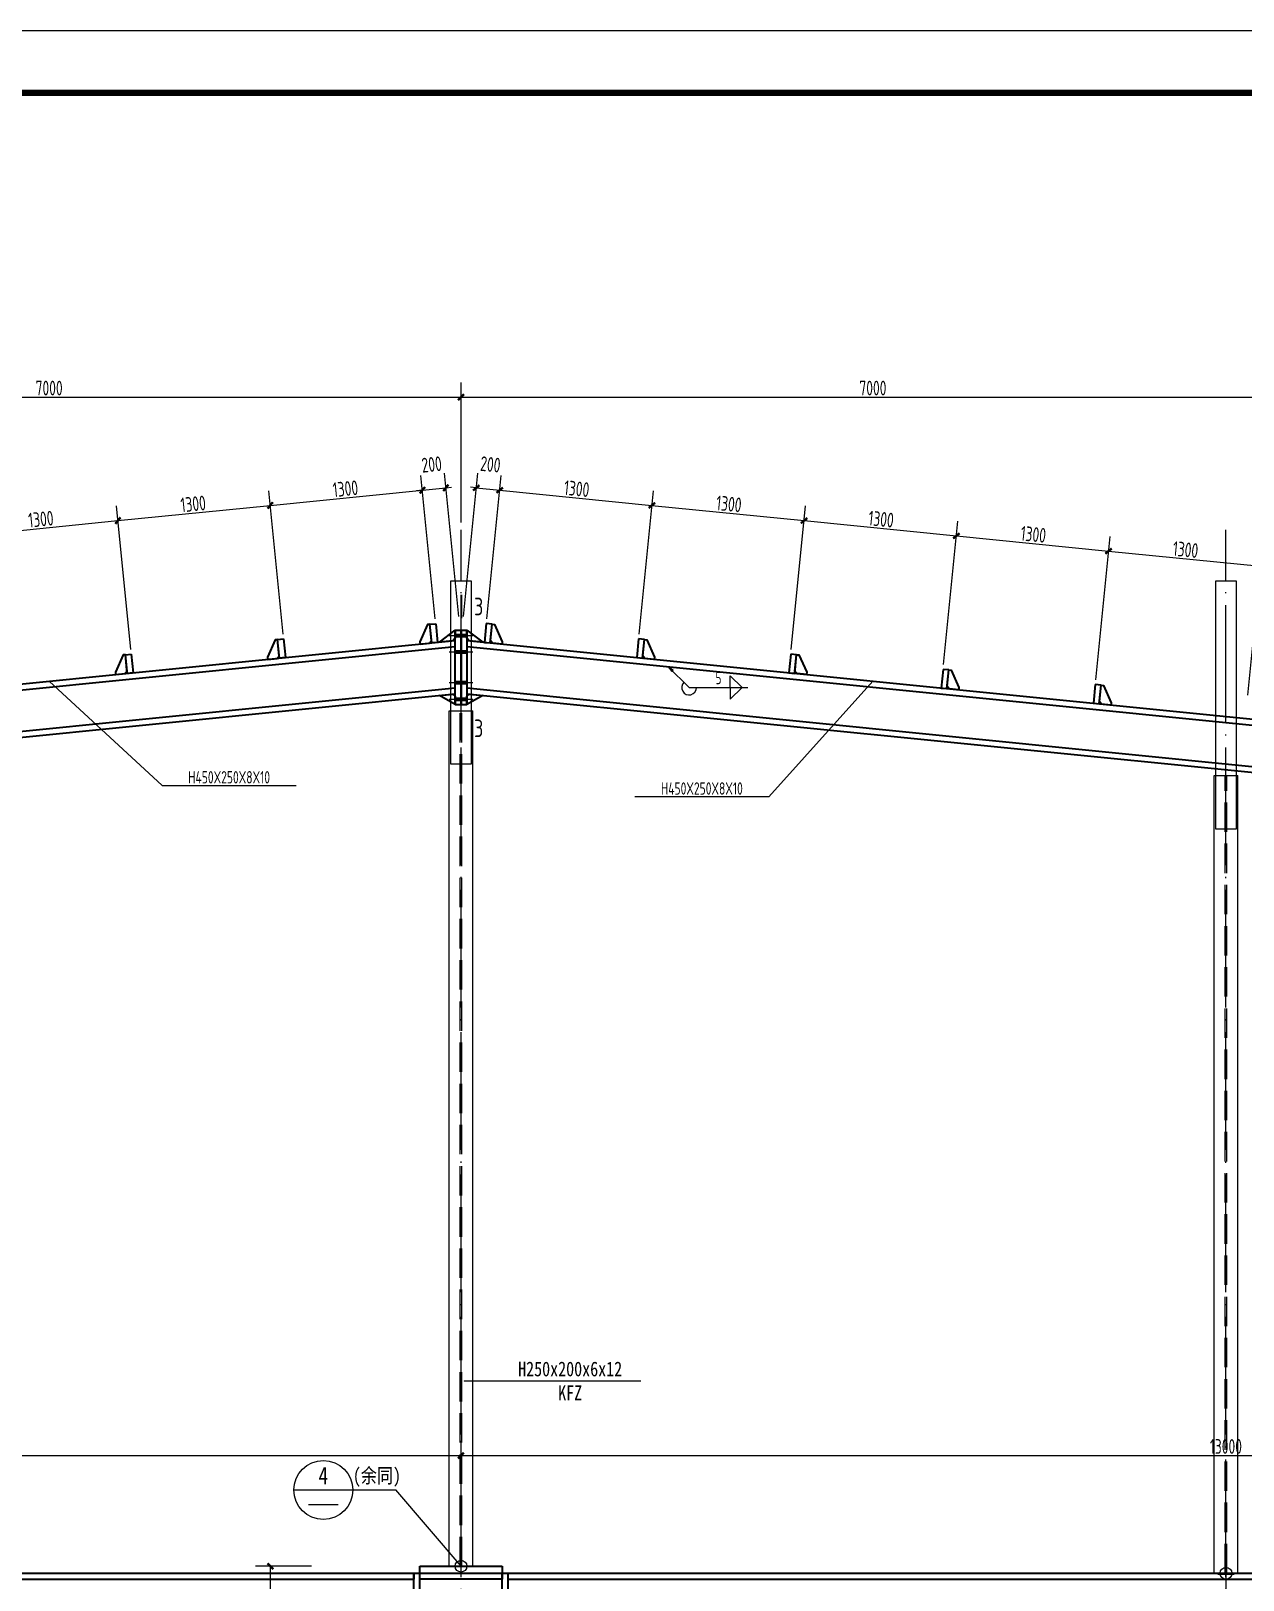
# Model space of a CAD drawing. Extents: x 19118 to 566552, y -1188739 to 92943.
# Drawn here: x 103394 to 123992, y -933952 to -907626 of the extents above; entities that cross this region are included whole.
import ezdxf
from ezdxf.enums import TextEntityAlignment as Align

# ---------------------------------------------------------------- set-up
doc = ezdxf.new("R2010")
doc.units = 0
doc.header["$LTSCALE"] = 1000
doc.header["$MEASUREMENT"] = 0
doc.linetypes.add('DASH', pattern=[0.35, 0.25, -0.1])
doc.linetypes.add('DOTE', pattern=[2.42, 2, -0.2, 0.02, -0.2])
doc.layers.get('0').update_dxf_attribs({"linetype": 'CONTINUOUS'})
doc.layers.get('Defpoints').update_dxf_attribs({"linetype": 'CONTINUOUS'})
for name, color, linetype in [('10', 7, 'CONTINUOUS'), ('510', 253, 'CONTINUOUS'), ('BEAM_CON', 4, 'CONTINUOUS'), ('DOTE', 9, 'DOTE'), ('PUB_TITLE', 4, 'CONTINUOUS'), ('水平支撑', 4, 'CONTINUOUS')]:
    doc.layers.add(name, color=color, linetype=linetype)
for name, color, linetype, lineweight in [('114', 2, 'CONTINUOUS', 18), ('14', 2, 'CONTINUOUS', 35), ('字符串标注', 9, 'CONTINUOUS', 18), ('尺寸标注', 9, 'CONTINUOUS', 18), ('尺寸标注-12', 2, 'CONTINUOUS', 35), ('柱子', 3, 'CONTINUOUS', 35), ('焊缝标注', 9, 'CONTINUOUS', 18), ('索引符号标注', 9, 'CONTINUOUS', 18)]:
    doc.layers.add(name, color=color, linetype=linetype, lineweight=lineweight)
doc.layers.add('柱构件', color=7, linetype='CONTINUOUS', lineweight=25, true_color=0xffff94)
doc.styles.add('PkpmHz', font='Pkpmeng', dxfattribs={"width": 0.7, "bigfont": 'hztxt'})
doc.styles.add('宋体', font='SimSun.ttf', dxfattribs={"width": 0.8})
doc.dimstyles.new('Pkpm_1.00', dxfattribs={"dimtxt": 250, "dimasz": 100, "dimexe": 250, "dimexo": 0.0625, "dimgap": 30, "dimtad": 1, "dimdec": 0, "dimrnd": 5, "dimzin": 0, "dimdsep": 46, "dimtxsty": 'PkpmHz', "dimblk1": 'ARCHTICK', "dimblk2": 'ARCHTICK', "dimsah": 1, "dimcen": 0.09, "dimadec": 0, "dimazin": 0, "dimtfac": 1, "dimtdec": 0, "dimtmove": 2, "dimatfit": 1, "dimfxl": 1, "dimtolj": 1, "dimtzin": 0, "dimarcsym": 0})

# ---------------------------------------------------------------- blocks, each defined once
blk = doc.blocks.new('_ArchTick')
at = {"color": 0, "linetype": 'ByBlock', "const_width": 0.4}
blk.add_lwpolyline([(-0.5, -0.5), (0.5, 0.5)], dxfattribs=at)
blk = doc.blocks.new('*D71')
at = {"layer": 'Defpoints', "color": 0, "linetype": 'Continuous'}
for p in [(107462, -933717), (110702, -933717), (110702, -949177)]:
    blk.add_point(p, dxfattribs=at)
at = {"layer": '尺寸标注', "color": 0, "linetype": 'Continuous', "lineweight": -2}
for p, q in [((108162, -933717), (107212, -933717)), ((107462, -949177), (107462, -933717)), ((108162, -949177), (107212, -949177))]:
    blk.add_line(p, q, dxfattribs=at)
at = {"layer": '尺寸标注', "color": 0, "linetype": 'Continuous', "lineweight": -2, "xscale": 100, "yscale": 100, "zscale": 100}
for p, rotation in [((107462, -933717), 90), ((107462, -949177), 270)]:
    blk.add_blockref('_ArchTick', p, dxfattribs=dict(at, rotation=rotation))
at = {"layer": '尺寸标注', "color": 0, "linetype": 'Continuous', "insert": (107307, -941447), "char_height": 250, "attachment_point": 5, "rotation": 90, "style": 'PkpmHz'}
blk.add_mtext('\\A1;7800', dxfattribs=at)
blk = doc.blocks.new('*D76')
at = {"layer": 'Defpoints', "color": 0, "linetype": 'Continuous'}
for p in [(110702, -931837), (110702, -933717), (85502, -933837)]:
    blk.add_point(p, dxfattribs=at)
at = {"layer": '尺寸标注', "color": 0, "linetype": 'Continuous', "lineweight": -2}
for p, q in [((85502, -933537), (85502, -931587)), ((110702, -933417), (110702, -931587)), ((85502, -931837), (110702, -931837))]:
    blk.add_line(p, q, dxfattribs=at)
at = {"layer": '尺寸标注', "color": 0, "linetype": 'Continuous', "lineweight": -2, "xscale": 100, "yscale": 100, "zscale": 100, "rotation": 180}
blk.add_blockref('_ArchTick', (85502, -931837), dxfattribs=at)
at = {"layer": '尺寸标注', "color": 0, "linetype": 'Continuous', "lineweight": -2, "xscale": 100, "yscale": 100, "zscale": 100}
blk.add_blockref('_ArchTick', (110702, -931837), dxfattribs=at)
at = {"layer": '尺寸标注', "color": 0, "linetype": 'Continuous', "insert": (98102, -931682), "char_height": 250, "attachment_point": 5, "style": 'PkpmHz'}
blk.add_mtext('\\A1;12600', dxfattribs=at)
blk = doc.blocks.new('*D77')
at = {"layer": 'Defpoints', "color": 0, "linetype": 'Continuous'}
for p in [(136702, -931837), (110702, -933717), (136702, -933837)]:
    blk.add_point(p, dxfattribs=at)
at = {"layer": '尺寸标注', "color": 0, "linetype": 'Continuous', "lineweight": -2}
for p, q in [((110702, -933417), (110702, -931587)), ((136702, -933537), (136702, -931587)), ((110702, -931837), (136702, -931837))]:
    blk.add_line(p, q, dxfattribs=at)
at = {"layer": '尺寸标注', "color": 0, "linetype": 'Continuous', "lineweight": -2, "xscale": 100, "yscale": 100, "zscale": 100, "rotation": 180}
blk.add_blockref('_ArchTick', (110702, -931837), dxfattribs=at)
at = {"layer": '尺寸标注', "color": 0, "linetype": 'Continuous', "lineweight": -2, "xscale": 100, "yscale": 100, "zscale": 100}
blk.add_blockref('_ArchTick', (136702, -931837), dxfattribs=at)
at = {"layer": '尺寸标注', "color": 0, "linetype": 'Continuous', "insert": (123702, -931682), "char_height": 250, "attachment_point": 5, "style": 'PkpmHz'}
blk.add_mtext('\\A1;13000', dxfattribs=at)
blk = doc.blocks.new('*D84')
at = {"layer": 'Defpoints', "color": 0, "linetype": 'Continuous'}
for p in [(104871, -915947), (102543, -918793), (105130, -918534)]:
    blk.add_point(p, dxfattribs=at)
at = {"layer": '尺寸标注-12', "color": 0, "linetype": 'Continuous', "lineweight": -2}
for p, q in [((105090, -918136), (104847, -915698)), ((102503, -918395), (102259, -915957)), ((102284, -916206), (104871, -915947))]:
    blk.add_line(p, q, dxfattribs=at)
at = {"layer": '尺寸标注-12', "color": 0, "linetype": 'Continuous', "lineweight": -2, "xscale": 100, "yscale": 100, "zscale": 100}
for p, rotation in [((104871, -915947), 5.710593224278472), ((102284, -916206), 185.7105932242785)]:
    blk.add_blockref('_ArchTick', p, dxfattribs=dict(at, rotation=rotation))
at = {"layer": '尺寸标注-12', "color": 0, "linetype": 'Continuous', "lineweight": 18, "insert": (103562, -915922), "char_height": 250, "attachment_point": 5, "rotation": 5.7106, "style": 'PkpmHz'}
blk.add_mtext('\\A1;1300', dxfattribs=at)
blk = doc.blocks.new('*D85')
at = {"layer": 'Defpoints', "color": 0, "linetype": 'Continuous'}
for p in [(107459, -915688), (107717, -918276), (105130, -918534)]:
    blk.add_point(p, dxfattribs=at)
at = {"layer": '尺寸标注-12', "color": 0, "linetype": 'Continuous', "lineweight": -2}
for p, q in [((107677, -917878), (107434, -915440)), ((105090, -918136), (104847, -915698)), ((104871, -915947), (107459, -915688))]:
    blk.add_line(p, q, dxfattribs=at)
at = {"layer": '尺寸标注-12', "color": 0, "linetype": 'Continuous', "lineweight": -2, "xscale": 100, "yscale": 100, "zscale": 100}
for p, rotation in [((107459, -915688), 5.710593224278472), ((104871, -915947), 185.7105932242785)]:
    blk.add_blockref('_ArchTick', p, dxfattribs=dict(at, rotation=rotation))
at = {"layer": '尺寸标注-12', "color": 0, "linetype": 'Continuous', "lineweight": 18, "insert": (106150, -915664), "char_height": 250, "attachment_point": 5, "rotation": 5.7106, "style": 'PkpmHz'}
blk.add_mtext('\\A1;1300', dxfattribs=at)
blk = doc.blocks.new('*D86')
at = {"layer": 'Defpoints', "color": 0, "linetype": 'Continuous'}
for p in [(110046, -915430), (110304, -918017), (107717, -918276)]:
    blk.add_point(p, dxfattribs=at)
at = {"layer": '尺寸标注-12', "color": 0, "linetype": 'Continuous', "lineweight": -2}
for p, q in [((110265, -917619), (110021, -915181)), ((107677, -917878), (107434, -915440)), ((107459, -915688), (110046, -915430))]:
    blk.add_line(p, q, dxfattribs=at)
at = {"layer": '尺寸标注-12', "color": 0, "linetype": 'Continuous', "lineweight": -2, "xscale": 100, "yscale": 100, "zscale": 100}
for p, rotation in [((110046, -915430), 5.710593224278472), ((107459, -915688), 185.7105932242785)]:
    blk.add_blockref('_ArchTick', p, dxfattribs=dict(at, rotation=rotation))
at = {"layer": '尺寸标注-12', "color": 0, "linetype": 'Continuous', "lineweight": 18, "insert": (108737, -915405), "char_height": 250, "attachment_point": 5, "rotation": 5.7106, "style": 'PkpmHz'}
blk.add_mtext('\\A1;1300', dxfattribs=at)
blk = doc.blocks.new('*D87')
at = {"layer": 'Defpoints', "color": 0, "linetype": 'Continuous'}
for p in [(110444, -915390), (110702, -917977), (110304, -918017)]:
    blk.add_point(p, dxfattribs=at)
at = {"layer": '尺寸标注-12', "color": 0, "linetype": 'Continuous', "lineweight": -2}
for p, q in [((110265, -917619), (110021, -915181)), ((110663, -917579), (110419, -915141)), ((110046, -915430), (109946, -915440)), ((110046, -915430), (110444, -915390)), ((110444, -915390), (110543, -915380))]:
    blk.add_line(p, q, dxfattribs=at)
at = {"layer": '尺寸标注-12', "color": 0, "linetype": 'Continuous', "lineweight": -2, "xscale": 100, "yscale": 100, "zscale": 100}
for p, rotation in [((110046, -915430), 5.710505959786545), ((110444, -915390), 185.7105059597865)]:
    blk.add_blockref('_ArchTick', p, dxfattribs=dict(at, rotation=rotation))
at = {"layer": '尺寸标注-12', "color": 0, "linetype": 'Continuous', "lineweight": 18, "insert": (110203, -914992), "char_height": 250, "attachment_point": 5, "rotation": 5.7105, "style": 'PkpmHz'}
blk.add_mtext('\\A1;200', dxfattribs=at)
blk = doc.blocks.new('*D88')
at = {"layer": 'Defpoints', "color": 0, "linetype": 'Continuous'}
for p in [(111359, -915430), (110702, -917977), (111100, -918017)]:
    blk.add_point(p, dxfattribs=at)
at = {"layer": '尺寸标注-12', "color": 0, "linetype": 'Continuous', "lineweight": -2}
for p, q in [((110742, -917579), (110986, -915141)), ((111140, -917619), (111384, -915181)), ((110961, -915390), (110862, -915380)), ((110961, -915390), (111359, -915430)), ((111359, -915430), (111459, -915440))]:
    blk.add_line(p, q, dxfattribs=at)
at = {"layer": '尺寸标注-12', "color": 0, "linetype": 'Continuous', "lineweight": -2, "xscale": 100, "yscale": 100, "zscale": 100}
for p, rotation in [((110961, -915390), 354.2894940402135), ((111359, -915430), 174.2894940402134)]:
    blk.add_blockref('_ArchTick', p, dxfattribs=dict(at, rotation=rotation))
at = {"layer": '尺寸标注-12', "color": 0, "linetype": 'Continuous', "lineweight": 18, "insert": (111202, -914992), "char_height": 250, "attachment_point": 5, "rotation": 354.2895, "style": 'PkpmHz'}
blk.add_mtext('\\A1;200', dxfattribs=at)
blk = doc.blocks.new('*D89')
at = {"layer": 'Defpoints', "color": 0, "linetype": 'Continuous'}
for p in [(113946, -915688), (111100, -918017), (113687, -918276)]:
    blk.add_point(p, dxfattribs=at)
at = {"layer": '尺寸标注-12', "color": 0, "linetype": 'Continuous', "lineweight": -2}
for p, q in [((111140, -917619), (111384, -915181)), ((111359, -915430), (113946, -915688)), ((113727, -917878), (113971, -915440))]:
    blk.add_line(p, q, dxfattribs=at)
at = {"layer": '尺寸标注-12', "color": 0, "linetype": 'Continuous', "lineweight": -2, "xscale": 100, "yscale": 100, "zscale": 100}
for p, rotation in [((111359, -915430), 174.2894067757216), ((113946, -915688), 354.2894067757215)]:
    blk.add_blockref('_ArchTick', p, dxfattribs=dict(at, rotation=rotation))
at = {"layer": '尺寸标注-12', "color": 0, "linetype": 'Continuous', "lineweight": 18, "insert": (112668, -915405), "char_height": 250, "attachment_point": 5, "rotation": 354.2894, "style": 'PkpmHz'}
blk.add_mtext('\\A1;1300', dxfattribs=at)
blk = doc.blocks.new('*D90')
at = {"layer": 'Defpoints', "color": 0, "linetype": 'Continuous'}
for p in [(116533, -915947), (113687, -918276), (116275, -918534)]:
    blk.add_point(p, dxfattribs=at)
at = {"layer": '尺寸标注-12', "color": 0, "linetype": 'Continuous', "lineweight": -2}
for p, q in [((113727, -917878), (113971, -915440)), ((113946, -915688), (116533, -915947)), ((116314, -918136), (116558, -915698))]:
    blk.add_line(p, q, dxfattribs=at)
at = {"layer": '尺寸标注-12', "color": 0, "linetype": 'Continuous', "lineweight": -2, "xscale": 100, "yscale": 100, "zscale": 100}
for p, rotation in [((113946, -915688), 174.2894067757216), ((116533, -915947), 354.2894067757215)]:
    blk.add_blockref('_ArchTick', p, dxfattribs=dict(at, rotation=rotation))
at = {"layer": '尺寸标注-12', "color": 0, "linetype": 'Continuous', "lineweight": 18, "insert": (115255, -915664), "char_height": 250, "attachment_point": 5, "rotation": 354.2894, "style": 'PkpmHz'}
blk.add_mtext('\\A1;1300', dxfattribs=at)
blk = doc.blocks.new('*D91')
at = {"layer": 'Defpoints', "color": 0, "linetype": 'Continuous'}
for p in [(119120, -916206), (116275, -918534), (118862, -918793)]:
    blk.add_point(p, dxfattribs=at)
at = {"layer": '尺寸标注-12', "color": 0, "linetype": 'Continuous', "lineweight": -2}
for p, q in [((116314, -918136), (116558, -915698)), ((116533, -915947), (119120, -916206)), ((118901, -918395), (119145, -915957))]:
    blk.add_line(p, q, dxfattribs=at)
at = {"layer": '尺寸标注-12', "color": 0, "linetype": 'Continuous', "lineweight": -2, "xscale": 100, "yscale": 100, "zscale": 100}
for p, rotation in [((116533, -915947), 174.2894067757216), ((119120, -916206), 354.2894067757215)]:
    blk.add_blockref('_ArchTick', p, dxfattribs=dict(at, rotation=rotation))
at = {"layer": '尺寸标注-12', "color": 0, "linetype": 'Continuous', "lineweight": 18, "insert": (117842, -915922), "char_height": 250, "attachment_point": 5, "rotation": 354.2894, "style": 'PkpmHz'}
blk.add_mtext('\\A1;1300', dxfattribs=at)
blk = doc.blocks.new('*D92')
at = {"layer": 'Defpoints', "color": 0, "linetype": 'Continuous'}
for p in [(121707, -916465), (118862, -918793), (121449, -919052)]:
    blk.add_point(p, dxfattribs=at)
at = {"layer": '尺寸标注-12', "color": 0, "linetype": 'Continuous', "lineweight": -2}
for p, q in [((118901, -918395), (119145, -915957)), ((119120, -916206), (121707, -916465)), ((121489, -918654), (121732, -916216))]:
    blk.add_line(p, q, dxfattribs=at)
at = {"layer": '尺寸标注-12', "color": 0, "linetype": 'Continuous', "lineweight": -2, "xscale": 100, "yscale": 100, "zscale": 100}
for p, rotation in [((119120, -916206), 174.2894067757216), ((121707, -916465), 354.2894067757215)]:
    blk.add_blockref('_ArchTick', p, dxfattribs=dict(at, rotation=rotation))
at = {"layer": '尺寸标注-12', "color": 0, "linetype": 'Continuous', "lineweight": 18, "insert": (120429, -916181), "char_height": 250, "attachment_point": 5, "rotation": 354.2894, "style": 'PkpmHz'}
blk.add_mtext('\\A1;1300', dxfattribs=at)
blk = doc.blocks.new('*D93')
at = {"layer": 'Defpoints', "color": 0, "linetype": 'Continuous'}
for p in [(124295, -916723), (121449, -919052), (124036, -919310)]:
    blk.add_point(p, dxfattribs=at)
at = {"layer": '尺寸标注-12', "color": 0, "linetype": 'Continuous', "lineweight": -2}
for p, q in [((121489, -918654), (121732, -916216)), ((121707, -916465), (124295, -916723)), ((124076, -918912), (124319, -916475))]:
    blk.add_line(p, q, dxfattribs=at)
at = {"layer": '尺寸标注-12', "color": 0, "linetype": 'Continuous', "lineweight": -2, "xscale": 100, "yscale": 100, "zscale": 100}
for p, rotation in [((121707, -916465), 174.2894067757216), ((124295, -916723), 354.2894067757215)]:
    blk.add_blockref('_ArchTick', p, dxfattribs=dict(at, rotation=rotation))
at = {"layer": '尺寸标注-12', "color": 0, "linetype": 'Continuous', "lineweight": 18, "insert": (123016, -916440), "char_height": 250, "attachment_point": 5, "rotation": 354.2894, "style": 'PkpmHz'}
blk.add_mtext('\\A1;1300', dxfattribs=at)
blk = doc.blocks.new('*D34')
at = {"layer": 'Defpoints', "color": 0, "linetype": 'Continuous'}
for p in [(110702, -913849), (96702, -915977), (110702, -915977)]:
    blk.add_point(p, dxfattribs=at)
at = {"layer": '尺寸标注', "color": 0, "linetype": 'Continuous', "lineweight": -2}
for p, q in [((96702, -915977), (96702, -913599)), ((110702, -915977), (110702, -913599)), ((96702, -913849), (110702, -913849))]:
    blk.add_line(p, q, dxfattribs=at)
at = {"layer": '尺寸标注', "color": 0, "linetype": 'Continuous', "lineweight": -2, "xscale": 100, "yscale": 100, "zscale": 100, "rotation": 180}
blk.add_blockref('_ArchTick', (96702, -913849), dxfattribs=at)
at = {"layer": '尺寸标注', "color": 0, "linetype": 'Continuous', "lineweight": -2, "xscale": 100, "yscale": 100, "zscale": 100}
blk.add_blockref('_ArchTick', (110702, -913849), dxfattribs=at)
at = {"layer": '尺寸标注', "color": 0, "linetype": 'Continuous', "insert": (103702, -913694), "char_height": 250, "attachment_point": 5, "style": 'PkpmHz'}
blk.add_mtext('\\A1;7000', dxfattribs=at)
blk = doc.blocks.new('*D35')
at = {"layer": 'Defpoints', "color": 0, "linetype": 'Continuous'}
for p in [(124702, -913849), (110702, -915977), (124702, -915977)]:
    blk.add_point(p, dxfattribs=at)
at = {"layer": '尺寸标注', "color": 0, "linetype": 'Continuous', "lineweight": -2}
for p, q in [((110702, -915977), (110702, -913599)), ((124702, -915977), (124702, -913599)), ((110702, -913849), (124702, -913849))]:
    blk.add_line(p, q, dxfattribs=at)
at = {"layer": '尺寸标注', "color": 0, "linetype": 'Continuous', "lineweight": -2, "xscale": 100, "yscale": 100, "zscale": 100, "rotation": 180}
blk.add_blockref('_ArchTick', (110702, -913849), dxfattribs=at)
at = {"layer": '尺寸标注', "color": 0, "linetype": 'Continuous', "lineweight": -2, "xscale": 100, "yscale": 100, "zscale": 100}
blk.add_blockref('_ArchTick', (124702, -913849), dxfattribs=at)
at = {"layer": '尺寸标注', "color": 0, "linetype": 'Continuous', "insert": (117702, -913694), "char_height": 250, "attachment_point": 5, "style": 'PkpmHz'}
blk.add_mtext('\\A1;7000', dxfattribs=at)

msp = doc.modelspace()

# ---------------------------------------------------------------- hatches: boundary and pattern name
at = {"layer": '焊缝标注'}
msp.add_hatch(color=256, dxfattribs=at).paths.add_polyline_path([(114225.12, -918429.86), (114285, -918511.34), (114306.27, -918490.19)])

# ---------------------------------------------------------------- linework, layer by layer
for p, q in [((110502.34, -919177.07), (110902.34, -919177.07)), ((123502.34, -920281.57), (123902.34, -920281.57)), ((123502.34, -933837.08), (123902.34, -933837.08))]:
    msp.add_line(p, q)
at = {"layer": '10', "color": 7, "lineweight": 35, "ltscale": 100}
for p, q in [((110702.37, -917207.08), (110702.37, -917607.08)), ((110702.37, -919677.07), (110702.37, -919277.07))]:
    msp.add_line(p, q, dxfattribs=at)
at = {"layer": '114', "ltscale": 100}
for p, q in [((110502.37, -917897.08), (110902.37, -917897.08)), ((110502.37, -918177.58), (110902.37, -918177.58)), ((110502.37, -918701.07), (110902.37, -918701.07)), ((110502.37, -918981.57), (110902.37, -918981.57))]:
    msp.add_line(p, q, dxfattribs=at)
at = {"layer": '114', "color": 1, "lineweight": 70, "ltscale": 100}
for p, q in [((110602.37, -917897.08), (110802.37, -917897.08)), ((110602.37, -918177.58), (110802.37, -918177.58)), ((110602.37, -918701.07), (110802.37, -918701.07)), ((110602.37, -918981.57), (110802.37, -918981.57))]:
    msp.add_line(p, q, dxfattribs=at)
at = {"layer": '14', "ltscale": 100}
for p, q in [((110333.7, -918013.95), (110602.37, -917807.08)), ((110562.57, -917991.06), (110333.7, -918013.95)), ((110602.37, -917947.08), (110562.57, -917991.06)), ((110602.37, -919077.07), (110602.37, -917807.08)), ((110602.37, -917807.08), (110702.37, -917807.08)), ((110602.37, -917807.08), (110602.37, -917947.08)), ((110702.37, -919077.07), (110702.37, -917807.08)), ((110702.37, -917807.08), (110802.37, -917807.08)), ((110702.37, -917807.08), (110702.37, -919077.07)), ((110802.37, -917807.08), (110802.37, -919077.07)), ((110802.37, -917947.08), (110802.37, -917807.08)), ((110802.37, -917807.08), (111071.02, -918013.95)), ((110842.17, -917991.06), (110802.37, -917947.08)), ((111071.02, -918013.95), (110842.17, -917991.06)), ((110333.7, -918918.43), (110562.57, -918895.55)), ((110602.37, -919071.57), (110333.7, -918918.43)), ((110562.57, -918895.55), (110602.37, -918931.57)), ((110602.37, -918931.57), (110602.37, -919071.57)), ((110802.37, -918931.57), (110842.17, -918895.55)), ((111071.02, -918918.44), (110802.37, -919071.57)), ((110802.37, -919071.57), (110802.37, -918931.57)), ((110842.17, -918895.55), (111071.02, -918918.44)), ((110702.37, -919077.07), (110602.37, -919077.07)), ((110802.37, -919077.07), (110702.37, -919077.07)), ((110002.34, -933937.08), (110002.34, -933717.08)), ((110002.34, -933717.08), (111402.34, -933717.08)), ((111402.34, -933717.08), (111402.34, -933937.08)), ((110002.34, -933837.08), (111402.34, -933837.08)), ((111402.34, -933937.08), (110002.34, -933937.08))]:
    msp.add_line(p, q, dxfattribs=at)
at = {"layer": '510', "linetype": 'DASH', "lineweight": 5, "ltscale": 2}
for p, q in [((110686.34, -933717.08), (110686.34, -919177.07)), ((110718.34, -933717.08), (110718.34, -919177.07)), ((123686.34, -933837.08), (123686.34, -920281.57)), ((123718.34, -933837.08), (123718.34, -920281.57))]:
    msp.add_line(p, q, dxfattribs=at)
at = {"layer": 'BEAM_CON', "lineweight": 5}
for p, q in [((110502.34, -933717.08), (110502.34, -919177.07)), ((110902.34, -933717.08), (110902.34, -919177.07)), ((123502.34, -933837.08), (123502.34, -920281.57)), ((123902.34, -933837.08), (123902.34, -920281.57))]:
    msp.add_line(p, q, dxfattribs=at)
at = {"layer": 'DOTE', "color": 8}
for p, q in [((110702.34, -948421.75), (110702.34, -916101.05)), ((123702.34, -948421.75), (123702.34, -916101.05)), ((123702.34, -948421.75), (123702.34, -917511.7))]:
    msp.add_line(p, q, dxfattribs=at)
at = {"layer": 'PUB_TITLE'}
msp.add_lwpolyline([(77811.65, -969995.52), (210216.65, -969995.52), (210216.65, -907625.52), (77811.65, -907625.52)], close=True, dxfattribs=at)
at = {"layer": 'PUB_TITLE', "const_width": 105}
msp.add_lwpolyline([(80436.65, -968945.52), (209166.65, -968945.52), (209166.65, -908675.52), (80436.65, -908675.52)], close=True, dxfattribs=at)
at = {"layer": '字符串标注', "ltscale": 100}
for p, q in [((103702.34, -918677.08), (105624.2, -920450.99)), ((117702.33, -918677.08), (115933.34, -920641.56)), ((105624.2, -920450.99), (107899.2, -920450.99)), ((115933.34, -920641.56), (113658.34, -920641.56))]:
    msp.add_line(p, q, dxfattribs=at)
at = {"layer": '字符串标注'}
msp.add_line((110758.16, -930569.49), (113756.91, -930569.49), dxfattribs=at)
at = {"layer": '字符串标注', "ltscale": 100, "const_width": 10}
for points in [[(103707.34, -918677.08, 1), (103697.34, -918677.08, 1)], [(117707.33, -918677.08, 1), (117697.33, -918677.08, 1)]]:
    msp.add_lwpolyline(points, format="xyb", close=True, dxfattribs=at)
at = {"layer": '字符串标注', "linetype": 'Continuous', "const_width": 10}
msp.add_lwpolyline([(110763.15, -930569.49, 1), (110753.15, -930569.49, 1)], format="xyb", close=True, dxfattribs=at)
at = {"layer": '尺寸标注-12', "ltscale": 100}
for p, q in [((110172.97, -917708.42), (110272.48, -917698.47)), ((110204.82, -918026.84), (110172.97, -917708.42)), ((110272.48, -917698.47), (110304.32, -918016.88)), ((111132.19, -917698.46), (111100.35, -918016.88)), ((111231.7, -917708.42), (111132.19, -917698.46)), ((111199.85, -918026.83), (111231.7, -917708.42)), ((107585.88, -917967.13), (107685.38, -917957.18)), ((107617.72, -918285.54), (107585.88, -917967.13)), ((107685.38, -917957.18), (107717.22, -918275.59)), ((113719.29, -917957.17), (113687.45, -918275.59)), ((113818.79, -917967.13), (113719.29, -917957.17)), ((113786.95, -918285.54), (113818.79, -917967.13)), ((104998.78, -918225.84), (105098.28, -918215.89)), ((105030.62, -918544.25), (104998.78, -918225.84)), ((105098.28, -918215.89), (105130.12, -918534.3)), ((110304.32, -918016.88), (110204.82, -918026.84)), ((111100.35, -918016.88), (111199.85, -918026.83)), ((116306.39, -918215.89), (116274.55, -918534.3)), ((116405.89, -918225.84), (116306.39, -918215.89)), ((116374.05, -918544.25), (116405.89, -918225.84)), ((107717.22, -918275.59), (107617.72, -918285.54)), ((113687.45, -918275.59), (113786.95, -918285.54)), ((118893.49, -918474.59), (118861.64, -918793.01)), ((118992.99, -918484.54), (118893.49, -918474.59)), ((118961.15, -918802.96), (118992.99, -918484.54)), ((105130.12, -918534.3), (105030.62, -918544.25)), ((116274.55, -918534.3), (116374.05, -918544.25)), ((118861.64, -918793.01), (118961.15, -918802.96)), ((121480.58, -918733.3), (121448.74, -919051.71)), ((121580.08, -918743.25), (121480.58, -918733.3)), ((121548.25, -919061.66), (121580.08, -918743.25)), ((121448.74, -919051.71), (121548.25, -919061.66))]:
    msp.add_line(p, q, dxfattribs=at)
for points in [[(110001.83, -918006.93), (110005.81, -918046.73), (110165.02, -918030.81), (110200.84, -917987.04), (110172.97, -917708.42), (110133.17, -917712.4)], [(111402.84, -918006.93), (111398.86, -918046.73), (111239.66, -918030.81), (111203.84, -917987.03), (111231.7, -917708.42), (111271.5, -917712.4)], [(107414.73, -918265.64), (107418.71, -918305.45), (107577.92, -918289.52), (107613.74, -918245.74), (107585.88, -917967.13), (107546.08, -917971.11)], [(113989.94, -918265.64), (113985.96, -918305.44), (113826.75, -918289.52), (113790.93, -918245.74), (113818.79, -917967.13), (113858.59, -917971.11)], [(104827.63, -918524.36), (104831.61, -918564.16), (104990.82, -918548.23), (105026.64, -918504.45), (104998.78, -918225.84), (104958.98, -918229.82)], [(116577.04, -918524.35), (116573.06, -918564.15), (116413.85, -918548.23), (116378.03, -918504.45), (116405.89, -918225.84), (116445.69, -918229.82)], [(119164.14, -918783.06), (119160.16, -918822.86), (119000.95, -918806.94), (118965.13, -918763.16), (118992.99, -918484.54), (119032.79, -918488.53)], [(121751.23, -919041.77), (121747.25, -919081.57), (121588.05, -919065.65), (121552.23, -919021.87), (121580.08, -918743.25), (121619.89, -918747.23)]]:
    msp.add_lwpolyline(points, close=True, dxfattribs=at)
at = {"layer": '柱子', "ltscale": 100}
for p, q in [((96901.35, -919357.18), (110602.37, -917987.08)), ((110802.37, -917987.08), (124503.33, -919357.17)), ((96911.3, -919456.68), (110602.37, -918087.58)), ((110802.37, -918087.58), (124493.38, -919456.68)), ((96980.95, -920153.2), (110602.37, -918791.07)), ((110802.37, -918791.07), (124423.73, -920153.2)), ((96990.9, -920252.71), (110602.37, -918891.57)), ((110802.37, -918891.57), (124413.78, -920252.71)), ((86302.33, -933837.08), (109902.34, -933837.08)), ((86302.33, -933937.08), (109902.34, -933937.08)), ((109902.34, -949077.08), (109902.34, -933837.08)), ((109902.34, -933837.08), (110002.34, -933837.08)), ((109902.34, -933837.08), (109902.34, -933937.08)), ((110002.34, -949077.08), (110002.34, -933837.08)), ((111402.34, -949077.08), (111402.34, -933837.08)), ((111402.34, -933837.08), (111502.34, -933837.08)), ((111502.34, -949077.08), (111502.34, -933837.08)), ((111502.34, -933837.08), (135902.33, -933837.08)), ((111502.34, -933937.08), (135902.33, -933937.08))]:
    msp.add_line(p, q, dxfattribs=at)
at = {"layer": '柱构件'}
for p, q in [((123842.33, -933837.08), (123562.34, -933837.08)), ((123562.34, -933837.08), (123562.34, -933851.08)), ((123562.34, -933851.08), (123842.33, -933851.08)), ((123697.34, -933851.08), (123697.34, -934623.08)), ((123707.33, -934623.08), (123707.33, -933851.08)), ((123842.33, -933851.08), (123842.33, -933837.08))]:
    msp.add_line(p, q, dxfattribs=at)
at = {"layer": '水平支撑'}
for points in [[(110522.34, -916977.08), (110522.34, -920078.42), (110882.34, -920078.42), (110882.34, -916977.08), (110522.34, -916977.08)], [(123522.34, -916977.08), (123522.34, -921182.91), (123882.34, -921182.91), (123882.34, -916977.08), (123522.34, -916977.08)]]:
    msp.add_lwpolyline(points, dxfattribs=at)
at = {"layer": '焊缝标注', "ltscale": 100}
for p, q in [((114225.12, -918429.86), (114577.69, -918784.39)), ((114577.69, -918784.39), (115577.69, -918784.39)), ((115277.69, -918584.39), (115477.69, -918784.39)), ((115277.69, -918784.39), (115277.69, -918584.39)), ((115277.69, -918984.39), (115477.69, -918784.39)), ((115277.69, -918784.39), (115277.69, -918984.39))]:
    msp.add_line(p, q, dxfattribs=at)
at = {"layer": '焊缝标注', "linetype": 'Continuous'}
msp.add_lwpolyline([(114225.12, -918429.86), (114285, -918511.34), (114306.27, -918490.19)], close=True, dxfattribs=at)
at = {"layer": '焊缝标注', "ltscale": 100}
msp.add_arc((114577.69, -918784.39), 125, 134.840256, 0, dxfattribs=at)
at = {"layer": '索引符号标注'}
for p, q in [((107862.45, -932421.31), (108862.45, -932421.31)), ((108862.45, -932421.31), (109592.89, -932421.31)), ((110702.34, -933717.08), (109592.89, -932421.31)), ((108112.45, -932671.31), (108612.45, -932671.31))]:
    msp.add_line(p, q, dxfattribs=at)
for centre, radius in [((108362.45, -932421.31), 500), ((110702.34, -933717.08), 100), ((123702.34, -933837.08), 100)]:
    msp.add_circle(centre, radius, dxfattribs=at)

# ---------------------------------------------------------------- texts
at = {"layer": '10', "color": 7, "lineweight": 25, "style": 'PkpmHz', "width": 0.77}
for p in [(111002.37, -917407.08), (111002.37, -919477.07)]:
    msp.add_text('3', height=300, dxfattribs=at).set_placement(p, align=Align.MIDDLE_CENTER)
at = {"layer": '字符串标注', "style": 'PkpmHz', "width": 0.71}
for p in [(106761.7, -920414.38), (114795.84, -920604.94)]:
    msp.add_text('H450X250X8X10', height=210, dxfattribs=at).set_placement(p, align=Align.CENTER)
at = {"layer": '字符串标注', "style": '宋体', "width": 0.8}
for s, p in [('H250x200x6x12', (112556.91, -930564.49)), ('KFZ', (112556.91, -930971.13)), ('(余同)', (109272.99, -932376.93, 200))]:
    msp.add_text(s, height=250, dxfattribs=at).set_placement(p, align=Align.BOTTOM_CENTER)
at = {"layer": '焊缝标注', "style": 'PkpmHz', "width": 0.71}
msp.add_text('5', height=210, dxfattribs=at).set_placement((115077.69, -918727.78), align=Align.CENTER)
at = {"layer": '索引符号标注', "style": '宋体', "width": 0.8}
msp.add_text('4', height=300, dxfattribs=at).set_placement((108362.45, -932416.31), align=Align.BOTTOM_CENTER)

# ---------------------------------------------------------------- dimensions: what is measured, and where the dimension line sits
at = {"layer": '尺寸标注', "linetype": 'Continuous'}
for base, p1, p2, text, override, picture, middle in [((110702.34, -913848.72), (96702.34, -915977.08), (110702.34, -915977.08), '7000', {"dimtih": 0, "dimtoh": 0}, '*D34', (103702.34, -913693.72)), ((124702.33, -913848.72), (110702.34, -915977.08), (124702.33, -915977.08), '7000', {"dimtih": 0, "dimtoh": 0}, '*D35', (117702.34, -913693.72)), ((110702.34, -931837.08), (85502.34, -933837.08), (110702.34, -933717.08), '12600', {"dimexo": 300, "dimtih": 0, "dimtoh": 0}, '*D76', (98102.34, -931682.08)), ((136702.33, -931837.08), (110702.34, -933717.08), (136702.33, -933837.08), '13000', {"dimexo": 300, "dimtih": 0, "dimtoh": 0}, '*D77', (123702.34, -931682.08))]:
    dim = msp.add_linear_dim(base=base, p1=p1, p2=p2, text=text, dimstyle='Pkpm_1.00', override=override, dxfattribs=at)
    dim.commit()
    dim.dimension.update_dxf_attribs({"geometry": picture, "text_midpoint": middle})
dim = msp.add_linear_dim(base=(107462.34, -933717.08), p1=(110702.34, -949177.08), p2=(110702.34, -933717.08), angle=90, text='7800', dimstyle='Pkpm_1.00', override={"dimexo": 2539.999756, "dimtih": 0, "dimtoh": 0}, dxfattribs=at)
dim.commit()
dim.dimension.update_dxf_attribs({"geometry": '*D71', "text_midpoint": (107307.34, -941447.08)})
at = {"layer": '尺寸标注-12', "color": 9, "linetype": 'Continuous', "lineweight": 18}
for base, p1, p2, angle, text, picture, middle in [((110443.63, -915389.98), (110304.32, -918016.88), (110702.34, -917977.08), 5.710506, '200', '*D87', (110202.83, -914991.97)), ((111359.06, -915429.78), (110702.34, -917977.08), (111100.35, -918016.88), 354.289494, '200', '*D88', (111201.84, -914991.97)), ((110045.61, -915429.79), (107717.22, -918275.59), (110304.32, -918016.88), 5.710593, '1300', '*D86', (108736.64, -915404.91)), ((113946.16, -915688.5), (111100.35, -918016.88), (113687.45, -918275.59), 354.289407, '1300', '*D89', (112668.03, -915404.91)), ((107458.51, -915688.5), (105130.12, -918534.3), (107717.22, -918275.59), 5.710593, '1300', '*D85', (106149.54, -915663.62)), ((116533.26, -915947.21), (113687.45, -918275.59), (116274.55, -918534.3), 354.289407, '1300', '*D90', (115255.13, -915663.62)), ((104871.42, -915947.21), (102543.03, -918793.01), (105130.12, -918534.3), 5.710593, '1300', '*D84', (103562.44, -915922.33)), ((119120.35, -916205.92), (116274.55, -918534.3), (118861.64, -918793.01), 354.289407, '1300', '*D91', (117842.23, -915922.33)), ((121707.45, -916464.63), (118861.64, -918793.01), (121448.74, -919051.72), 354.289407, '1300', '*D92', (120429.32, -916181.04)), ((124294.55, -916723.33), (121448.74, -919051.72), (124035.84, -919310.43), 354.289407, '1300', '*D93', (123016.42, -916439.75))]:
    dim = msp.add_linear_dim(base=base, p1=p1, p2=p2, angle=angle, text=text, dimstyle='Pkpm_1.00', override={"dimexo": 400, "dimtih": 0, "dimtoh": 0}, dxfattribs=at)
    dim.commit()
    dim.dimension.update_dxf_attribs({"geometry": picture, "text_midpoint": middle})

doc.saveas('drawing.dxf')
